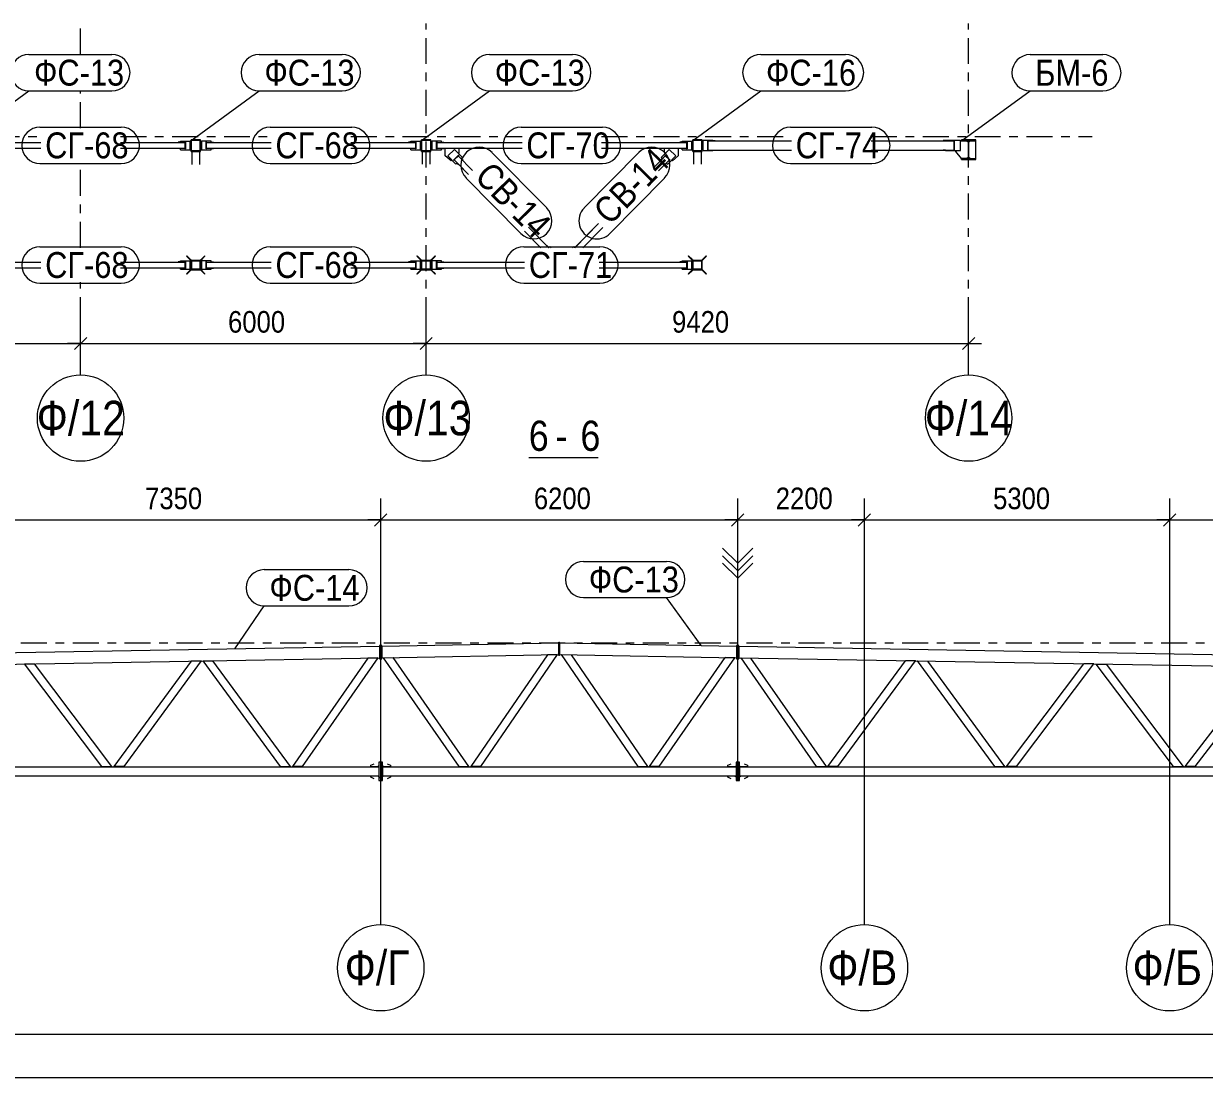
# Model space of a CAD drawing. Header units: millimetres. Extents: x -59 to 782, y -224 to 370.
# Drawn here: x 239.9 to 376.6, y -224 to -102 of the extents above; entities that cross this region are included whole.
import ezdxf

# ---------------------------------------------------------------- set-up
doc = ezdxf.new("R2010")
doc.units = ezdxf.units.MM
doc.linetypes.add('XKITLINE00', pattern=[0])
doc.linetypes.add('XKITLINE03', pattern=[6, 3, -1, 1, -1])
for name, color, linetype, lineweight in [('DrawingSheet', 5, 'Continuous', 0), ('OtherObjectType', 1, 'Continuous', 0), ('Part', 2, 'Continuous', 0), ('PartMark', 3, 'Continuous', 0), ('S-GRID', 1, 'Continuous', 0), ('Z-DIMENSIONS', 1, 'Continuous', 0)]:
    doc.layers.add(name, color=color, linetype=linetype, lineweight=lineweight)
doc.styles.add('GOST type A', font='ARIAL.TTF')

msp = doc.modelspace()

# ---------------------------------------------------------------- linework, layer by layer
at = {"layer": 'DrawingSheet', "linetype": 'XKITLINE00', "lineweight": 0}
for p, q in [((-39.2, -219), (776.8, -219)), ((-59.2, -224), (781.8, -224))]:
    msp.add_line(p, q, dxfattribs=at)
at = {"layer": 'OtherObjectType', "linetype": 'XKITLINE00', "lineweight": 0}
msp.add_line((298.39, -152.22), (306.42, -152.22), dxfattribs=at)
at = {"layer": 'Part', "linetype": 'XKITLINE00', "lineweight": 0}
for p, q in [((234.43, -115.77), (241.91, -115.77)), ((251.12, -115.77), (258.59, -115.77)), ((257.79, -115.77), (257.79, -115.74)), ((257.79, -115.77), (257.79, -115.74)), ((258.06, -115.74), (257.79, -115.74)), ((258.06, -115.74), (258.06, -115.6)), ((258.06, -115.6), (259.18, -115.6)), ((258.06, -115.77), (258.06, -115.74)), ((258.65, -115.7), (258.59, -115.7)), ((258.59, -115.7), (258.59, -116.5)), ((258.59, -115.77), (258.59, -115.7)), ((258.65, -115.7), (258.65, -116.5)), ((259.18, -116.6), (259.18, -115.6)), ((259.31, -115.6), (259.18, -115.6)), ((259.31, -115.46), (259.31, -115.44)), ((259.31, -116.79), (259.31, -115.46)), ((260.38, -115.46), (259.31, -115.46)), ((259.31, -116.6), (259.31, -115.6)), ((259.36, -116.75), (259.36, -115.51)), ((259.36, -115.51), (260.33, -115.51)), ((260.33, -115.51), (260.33, -116.75)), ((260.38, -115.82), (260.33, -115.86)), ((260.38, -115.46), (260.38, -115.44)), ((260.38, -116.79), (260.38, -115.46)), ((260.38, -115.6), (260.51, -115.6)), ((261.63, -115.6), (260.51, -115.6)), ((260.51, -115.6), (260.51, -116.6)), ((261.05, -116.5), (261.05, -115.7)), ((261.05, -115.7), (261.1, -115.7)), ((261.05, -116.5), (261.05, -115.7)), ((261.1, -116.5), (261.1, -115.7)), ((261.1, -115.77), (268.57, -115.77)), ((261.63, -115.74), (261.63, -115.6)), ((261.63, -115.74), (261.9, -115.74)), ((261.63, -115.77), (261.63, -115.74)), ((261.9, -115.74), (261.9, -115.77)), ((277.79, -115.77), (285.26, -115.77)), ((284.46, -115.77), (284.46, -115.74)), ((284.46, -115.77), (284.46, -115.74)), ((284.73, -115.74), (284.46, -115.74)), ((284.73, -115.74), (284.73, -115.6)), ((284.73, -115.6), (285.85, -115.6)), ((284.73, -115.77), (284.73, -115.74)), ((285.31, -115.7), (285.26, -115.7)), ((285.26, -115.7), (285.26, -116.5)), ((285.26, -115.77), (285.26, -115.7)), ((285.31, -115.7), (285.31, -116.5)), ((285.98, -115.6), (285.85, -115.6)), ((285.85, -116.6), (285.85, -115.6)), ((285.98, -115.46), (285.98, -115.44)), ((285.98, -116.79), (285.98, -115.46)), ((287.05, -115.46), (285.98, -115.46)), ((285.98, -116.6), (285.98, -115.6)), ((286.03, -115.82), (285.98, -115.86)), ((286.03, -116.75), (286.03, -115.51)), ((286.03, -115.51), (287, -115.51)), ((286.38, -115.46), (286.34, -115.51)), ((287, -115.51), (287, -116.75)), ((287.05, -115.46), (287.05, -115.44)), ((287.05, -116.79), (287.05, -115.46)), ((287.05, -115.6), (287.18, -115.6)), ((288.3, -115.6), (287.18, -115.6)), ((287.18, -115.6), (287.18, -116.6)), ((287.71, -116.5), (287.71, -115.7)), ((287.71, -115.7), (287.77, -115.7)), ((287.71, -116.5), (287.71, -115.7)), ((287.77, -116.5), (287.77, -115.7)), ((287.77, -115.77), (297.61, -115.77)), ((288.3, -115.74), (288.3, -115.6)), ((288.3, -115.74), (288.57, -115.74)), ((288.3, -115.77), (288.3, -115.74)), ((288.57, -115.74), (288.57, -115.77)), ((306.82, -115.77), (316.66, -115.77)), ((315.86, -115.77), (315.86, -115.74)), ((315.86, -115.77), (315.86, -115.74)), ((316.13, -115.74), (315.86, -115.74)), ((316.13, -115.74), (316.13, -115.6)), ((316.13, -115.6), (317.25, -115.6)), ((316.13, -115.77), (316.13, -115.74)), ((316.71, -115.7), (316.66, -115.7)), ((316.66, -115.7), (316.66, -116.5)), ((316.66, -115.77), (316.66, -115.7)), ((316.71, -115.7), (316.71, -116.5)), ((317.25, -115.6), (317.38, -115.6)), ((317.25, -116.6), (317.25, -115.6)), ((317.38, -115.46), (317.38, -115.44)), ((317.38, -116.79), (317.38, -115.46)), ((318.45, -115.46), (317.38, -115.46)), ((317.38, -116.6), (317.38, -115.6)), ((317.43, -116.75), (317.43, -115.51)), ((317.43, -115.51), (318.4, -115.51)), ((318.4, -115.51), (318.4, -116.75)), ((318.45, -115.46), (318.45, -115.44)), ((318.45, -116.79), (318.45, -115.46)), ((318.45, -115.6), (318.58, -115.6)), ((318.58, -115.5), (319.11, -115.5)), ((318.58, -116.7), (318.58, -115.5)), ((319.11, -116.7), (319.11, -115.5)), ((319.11, -116.7), (319.11, -115.5)), ((319.11, -115.5), (319.17, -115.5)), ((319.17, -116.7), (319.17, -115.5)), ((319.17, -115.5), (319.7, -115.5)), ((319.17, -115.57), (328.79, -115.57)), ((319.7, -115.54), (319.7, -115.5)), ((319.7, -115.57), (319.7, -115.54)), ((319.7, -115.54), (319.97, -115.54)), ((319.97, -115.57), (319.97, -115.54)), ((338.01, -115.57), (347.63, -115.57)), ((346.36, -115.57), (346.36, -115.54)), ((346.63, -115.54), (346.36, -115.54)), ((346.36, -115.54), (346.36, -115.57)), ((346.63, -115.54), (346.63, -115.5)), ((346.63, -115.5), (347.63, -115.5)), ((346.63, -115.57), (346.63, -115.54)), ((347.63, -115.57), (347.63, -115.5)), ((347.63, -116.7), (347.63, -115.5)), ((347.63, -115.5), (347.68, -115.5)), ((347.68, -116.7), (347.68, -115.5)), ((347.68, -115.5), (348.35, -115.5)), ((348.35, -116.7), (348.35, -115.5)), ((348.35, -115.56), (349.11, -115.56)), ((348.48, -115.47), (348.48, -115.45)), ((348.48, -115.47), (348.48, -115.56)), ((350.15, -115.47), (348.48, -115.47)), ((348.48, -115.56), (348.48, -115.54)), ((348.48, -115.56), (349.28, -115.56)), ((349.11, -115.56), (349.28, -115.73)), ((349.28, -115.56), (349.28, -117.64)), ((349.28, -115.73), (349.28, -117.45)), ((349.34, -115.91), (349.28, -115.97)), ((349.34, -117.64), (349.34, -115.56)), ((349.34, -115.56), (350.15, -115.56)), ((349.51, -115.56), (349.34, -115.73)), ((350.15, -115.56), (349.51, -115.56)), ((349.79, -115.47), (349.7, -115.56)), ((350.15, -115.47), (350.15, -115.45)), ((350.15, -115.56), (350.15, -115.47)), ((350.15, -117.61), (350.15, -115.56)), ((234.43, -116.44), (241.91, -116.44)), ((251.12, -116.44), (258.59, -116.44)), ((257.79, -116.46), (257.79, -116.44)), ((257.79, -116.46), (257.79, -116.44)), ((258.06, -116.46), (257.79, -116.46)), ((258.06, -116.46), (258.06, -116.44)), ((258.06, -116.6), (258.06, -116.46)), ((258.06, -116.6), (259.18, -116.6)), ((258.59, -116.5), (258.59, -116.44)), ((258.65, -116.5), (258.59, -116.5)), ((259.18, -116.6), (259.31, -116.6)), ((259.31, -116.79), (259.31, -116.77)), ((259.31, -116.79), (260.38, -116.79)), ((260.33, -116.75), (259.36, -116.75)), ((259.38, -116.79), (259.38, -116.81)), ((260.31, -116.81), (259.38, -116.81)), ((259.38, -116.81), (259.38, -118.31)), ((259.45, -116.75), (259.4, -116.79)), ((259.43, -116.79), (259.43, -116.81)), ((259.43, -116.81), (260.27, -116.81)), ((260.27, -116.81), (260.27, -116.79)), ((260.31, -116.79), (260.31, -116.81)), ((260.31, -118.31), (260.31, -116.81)), ((260.33, -116.75), (260.33, -116.73)), ((260.38, -116.6), (260.51, -116.6)), ((260.51, -116.6), (261.63, -116.6)), ((261.05, -116.5), (261.1, -116.5)), ((261.1, -116.44), (268.57, -116.44)), ((261.63, -116.44), (261.63, -116.46)), ((261.63, -116.6), (261.63, -116.46)), ((261.63, -116.46), (261.9, -116.46)), ((261.9, -116.46), (261.9, -116.44)), ((277.79, -116.44), (285.26, -116.44)), ((284.46, -116.46), (284.46, -116.44)), ((284.46, -116.46), (284.46, -116.44)), ((284.73, -116.46), (284.46, -116.46)), ((284.73, -116.46), (284.73, -116.44)), ((284.73, -116.6), (284.73, -116.46)), ((284.73, -116.6), (285.85, -116.6)), ((285.26, -116.5), (285.26, -116.44)), ((285.31, -116.5), (285.26, -116.5)), ((285.85, -116.6), (285.98, -116.6)), ((285.98, -116.79), (285.98, -116.77)), ((285.98, -116.79), (287.05, -116.79)), ((287, -116.75), (286.03, -116.75)), ((286.05, -116.79), (286.05, -116.81)), ((286.98, -116.81), (286.05, -116.81)), ((286.05, -116.81), (286.05, -118.29)), ((286.09, -116.79), (286.09, -116.81)), ((286.09, -116.81), (286.93, -116.81)), ((286.93, -116.81), (286.93, -116.79)), ((286.98, -116.79), (286.98, -116.81)), ((286.98, -118.29), (286.98, -116.81)), ((287, -116.75), (287, -116.73)), ((287.05, -116.6), (287.18, -116.6)), ((287.18, -116.6), (288.3, -116.6)), ((287.71, -116.5), (287.77, -116.5)), ((287.77, -116.44), (297.61, -116.44)), ((288.3, -116.44), (288.3, -116.46)), ((288.3, -116.6), (288.3, -116.46)), ((288.3, -116.46), (288.57, -116.46)), ((288.57, -116.46), (288.57, -116.44)), ((288.73, -117.3), (288.73, -116.44)), ((289.39, -117.89), (288.73, -117.3)), ((289.78, -116.57), (289.02, -117.32)), ((289.95, -118.27), (289.02, -117.32)), ((289.67, -117.8), (290.24, -117.23)), ((290.24, -117.23), (289.67, -117.8)), ((289.71, -117.83), (290.28, -117.27)), ((290.71, -117.52), (289.78, -116.57)), ((291.89, -119), (290.23, -117.32)), ((290.24, -117.05), (290.34, -116.95)), ((290.24, -117.23), (290.28, -117.27)), ((290.34, -116.95), (290.34, -116.44)), ((290.59, -117.64), (290.71, -117.52)), ((306.82, -116.44), (316.66, -116.44)), ((312.95, -118.59), (314.19, -117.32)), ((313.72, -117.52), (314.65, -116.57)), ((313.72, -117.52), (313.84, -117.64)), ((313.86, -117.66), (314.19, -117.32)), ((314.09, -116.95), (314.09, -116.44)), ((314.09, -116.95), (314.18, -117.05)), ((314.15, -117.27), (314.18, -117.23)), ((314.19, -117.23), (314.15, -117.27)), ((314.15, -117.27), (314.72, -117.83)), ((314.15, -117.27), (314.19, -117.32)), ((314.19, -117.23), (314.75, -117.8)), ((314.48, -118.27), (315.41, -117.32)), ((315.41, -117.32), (314.65, -116.57)), ((315.7, -117.3), (315.04, -117.89)), ((315.7, -116.44), (315.7, -117.3)), ((315.86, -116.46), (315.86, -116.44)), ((315.86, -116.46), (315.86, -116.44)), ((316.13, -116.46), (315.86, -116.46)), ((316.13, -116.46), (316.13, -116.44)), ((316.13, -116.6), (316.13, -116.46)), ((316.13, -116.6), (317.25, -116.6)), ((316.66, -116.5), (316.66, -116.44)), ((316.71, -116.5), (316.66, -116.5)), ((317.25, -116.6), (317.38, -116.6)), ((317.38, -116.79), (317.38, -116.77)), ((317.38, -116.79), (318.45, -116.79)), ((318.4, -116.75), (317.43, -116.75)), ((317.45, -116.79), (317.45, -116.81)), ((318.38, -116.81), (317.45, -116.81)), ((317.45, -116.81), (317.45, -118.26)), ((317.49, -116.79), (317.49, -116.81)), ((317.49, -116.81), (318.33, -116.81)), ((318.15, -116.79), (318.19, -116.75)), ((318.33, -116.81), (318.33, -116.79)), ((318.38, -116.79), (318.38, -116.81)), ((318.38, -118.26), (318.38, -116.81)), ((318.4, -116.54), (318.45, -116.49)), ((318.4, -116.75), (318.4, -116.73)), ((318.45, -116.6), (318.58, -116.6)), ((318.58, -116.7), (319.11, -116.7)), ((319.11, -116.47), (319.17, -116.42)), ((319.11, -116.7), (319.17, -116.7)), ((319.17, -116.64), (328.79, -116.64)), ((319.17, -116.7), (319.7, -116.7)), ((319.7, -116.66), (319.7, -116.64)), ((319.7, -116.66), (319.97, -116.66)), ((319.7, -116.7), (319.7, -116.66)), ((319.97, -116.66), (319.97, -116.64)), ((338.01, -116.64), (347.63, -116.64)), ((346.36, -116.66), (346.36, -116.64)), ((346.36, -116.66), (346.36, -116.64)), ((346.63, -116.66), (346.36, -116.66)), ((346.63, -116.64), (346.63, -116.66)), ((346.63, -116.7), (346.63, -116.66)), ((346.63, -116.7), (347.63, -116.7)), ((347.68, -116.58), (347.63, -116.63)), ((347.63, -116.7), (347.63, -116.64)), ((347.63, -116.7), (347.68, -116.7)), ((347.68, -116.7), (348.35, -116.7)), ((347.82, -116.81), (347.82, -116.7)), ((348.48, -117.61), (347.82, -116.81)), ((349.28, -117.45), (349.11, -117.61)), ((349.34, -117.45), (349.51, -117.61)), ((289.39, -117.89), (289.48, -117.79)), ((289.67, -117.8), (289.71, -117.83)), ((289.67, -117.8), (289.71, -117.83)), ((290.09, -118.13), (289.76, -117.79)), ((291.41, -119.47), (289.76, -117.79)), ((289.95, -118.27), (290.08, -118.15)), ((290.26, -118.34), (290.07, -118.15)), ((290.09, -118.13), (290.08, -118.15)), ((290.08, -118.15), (290.26, -118.34)), ((290.09, -118.13), (290.28, -118.32)), ((290.28, -118.32), (290.26, -118.34)), ((291.41, -119.47), (290.28, -118.32)), ((290.57, -117.66), (290.59, -117.64)), ((290.59, -117.64), (290.78, -117.83)), ((290.78, -117.83), (290.76, -117.85)), ((312.95, -118.59), (313.67, -117.85)), ((313.42, -119.05), (314.67, -117.79)), ((313.84, -117.64), (313.65, -117.83)), ((313.65, -117.83), (313.84, -117.64)), ((313.67, -117.85), (313.65, -117.83)), ((313.65, -117.83), (313.67, -117.85)), ((313.86, -117.66), (313.67, -117.85)), ((313.86, -117.66), (313.84, -117.64)), ((314.16, -118.34), (314.15, -118.32)), ((314.15, -118.32), (314.16, -118.34)), ((314.35, -118.15), (314.16, -118.34)), ((314.33, -118.13), (314.35, -118.15)), ((314.35, -118.15), (314.48, -118.27)), ((314.67, -117.79), (314.72, -117.83)), ((314.75, -117.8), (314.72, -117.83)), ((314.94, -117.79), (315.04, -117.89)), ((349.11, -117.61), (348.48, -117.61)), ((348.48, -117.64), (348.48, -117.62)), ((349.28, -117.64), (348.48, -117.64)), ((348.48, -117.64), (348.48, -117.73)), ((348.48, -117.73), (348.48, -117.71)), ((348.48, -117.73), (350.15, -117.73)), ((349.28, -117.64), (349.28, -117.62)), ((350.15, -117.64), (349.34, -117.64)), ((349.51, -117.61), (350.15, -117.61)), ((349.86, -117.64), (349.77, -117.73)), ((350.15, -117.64), (350.15, -117.62)), ((350.15, -117.73), (350.15, -117.64)), ((300.71, -127.95), (298.36, -125.57)), ((303.72, -127.95), (306.47, -125.15)), ((303.93, -127.74), (306.47, -125.15)), ((304.65, -127.95), (306.95, -125.62)), ((299.77, -127.95), (297.89, -126.04)), ((299.77, -127.95), (297.89, -126.04)), ((300.5, -127.74), (300.52, -127.72)), ((300.52, -127.72), (300.5, -127.74)), ((300.71, -127.91), (300.52, -127.72)), ((300.69, -127.93), (300.71, -127.91)), ((300.71, -127.91), (300.83, -127.79)), ((300.83, -127.79), (300.99, -127.95)), ((303.6, -127.79), (303.44, -127.95)), ((303.6, -127.79), (303.72, -127.91)), ((303.72, -127.91), (303.91, -127.72)), ((303.72, -127.91), (303.91, -127.72)), ((303.72, -127.91), (303.74, -127.93)), ((303.72, -127.95), (303.74, -127.93)), ((303.74, -127.93), (303.93, -127.74)), ((303.93, -127.74), (303.91, -127.72)), ((234.43, -129.62), (241.91, -129.62)), ((251.12, -129.62), (258.59, -129.62)), ((257.79, -129.62), (257.79, -129.59)), ((257.79, -129.62), (257.79, -129.59)), ((258.06, -129.59), (257.79, -129.59)), ((258.06, -129.59), (258.06, -129.45)), ((258.06, -129.45), (259.18, -129.45)), ((258.06, -129.62), (258.06, -129.59)), ((258.65, -129.55), (258.59, -129.55)), ((258.59, -129.55), (258.59, -130.35)), ((258.59, -129.62), (258.59, -129.55)), ((258.65, -129.55), (258.65, -130.35)), ((258.78, -128.92), (258.82, -128.89)), ((259.16, -129.3), (258.78, -128.92)), ((258.78, -128.92), (259.25, -129.39)), ((258.82, -128.89), (259.29, -129.35)), ((259.29, -129.44), (259.16, -129.3)), ((259.18, -130.45), (259.18, -129.45)), ((259.31, -129.45), (259.18, -129.45)), ((259.25, -129.39), (259.29, -129.35)), ((259.29, -129.44), (259.25, -129.39)), ((259.29, -129.35), (259.33, -129.4)), ((259.33, -129.4), (259.29, -129.44)), ((259.29, -129.44), (259.29, -129.44)), ((259.31, -130.49), (259.31, -129.42)), ((260.38, -129.42), (259.31, -129.42)), ((259.31, -130.45), (259.31, -129.45)), ((259.37, -130.43), (259.37, -129.47)), ((259.37, -129.47), (260.33, -129.47)), ((259.83, -129.47), (259.78, -129.42)), ((260.33, -129.47), (260.33, -130.43)), ((260.36, -129.4), (260.5, -129.26)), ((260.41, -129.35), (260.36, -129.4)), ((260.38, -129.42), (260.36, -129.4)), ((260.36, -129.4), (260.36, -129.4)), ((260.38, -129.42), (260.36, -129.4)), ((260.38, -130.49), (260.38, -129.42)), ((260.4, -129.44), (260.38, -129.42)), ((260.4, -129.44), (260.38, -129.42)), ((260.38, -129.45), (260.51, -129.45)), ((260.45, -129.39), (260.4, -129.44)), ((260.4, -129.44), (260.4, -129.44)), ((260.88, -128.89), (260.41, -129.35)), ((260.41, -129.35), (260.45, -129.39)), ((260.45, -129.39), (260.91, -128.92)), ((260.5, -129.26), (260.88, -128.89)), ((261.63, -129.45), (260.51, -129.45)), ((260.51, -129.45), (260.51, -130.45)), ((260.91, -128.92), (260.88, -128.89)), ((261.05, -130.35), (261.05, -129.55)), ((261.05, -129.55), (261.1, -129.55)), ((261.05, -130.35), (261.05, -129.55)), ((261.1, -130.35), (261.1, -129.55)), ((261.1, -129.62), (268.57, -129.62)), ((261.63, -129.59), (261.63, -129.45)), ((261.63, -129.59), (261.9, -129.59)), ((261.63, -129.62), (261.63, -129.59)), ((261.9, -129.59), (261.9, -129.62)), ((277.79, -129.62), (285.26, -129.62)), ((284.46, -129.62), (284.46, -129.59)), ((284.46, -129.62), (284.46, -129.59)), ((284.73, -129.59), (284.46, -129.59)), ((284.73, -129.59), (284.73, -129.45)), ((284.73, -129.45), (285.85, -129.45)), ((284.73, -129.62), (284.73, -129.59)), ((285.31, -129.55), (285.26, -129.55)), ((285.26, -129.55), (285.26, -130.35)), ((285.26, -129.62), (285.26, -129.55)), ((285.31, -129.55), (285.31, -130.35)), ((285.45, -128.92), (285.48, -128.89)), ((285.82, -129.3), (285.45, -128.92)), ((285.45, -128.92), (285.9, -129.38)), ((285.48, -128.89), (285.94, -129.34)), ((285.66, -129.14), (285.66, -129.07)), ((285.96, -129.44), (285.82, -129.3)), ((285.85, -130.45), (285.85, -129.45)), ((285.98, -129.45), (285.85, -129.45)), ((285.9, -129.38), (285.94, -129.34)), ((285.96, -129.44), (285.9, -129.38)), ((285.94, -129.34), (286, -129.4)), ((286, -129.4), (285.96, -129.44)), ((285.96, -129.44), (285.96, -129.44)), ((285.98, -130.49), (285.98, -129.42)), ((287.05, -129.42), (285.98, -129.42)), ((285.98, -130.45), (285.98, -129.45)), ((286.03, -130.43), (286.03, -129.47)), ((286.03, -129.47), (286.99, -129.47)), ((286.99, -129.47), (286.99, -130.43)), ((287.03, -129.4), (287.17, -129.26)), ((287.09, -129.34), (287.03, -129.4)), ((287.05, -129.42), (287.03, -129.4)), ((287.03, -129.4), (287.03, -129.4)), ((287.05, -129.42), (287.03, -129.4)), ((287.05, -130.49), (287.05, -129.42)), ((287.07, -129.44), (287.05, -129.42)), ((287.07, -129.44), (287.05, -129.42)), ((287.05, -129.45), (287.18, -129.45)), ((287.12, -129.38), (287.07, -129.44)), ((287.07, -129.44), (287.07, -129.44)), ((287.54, -128.89), (287.09, -129.34)), ((287.09, -129.34), (287.12, -129.38)), ((287.12, -129.38), (287.58, -128.92)), ((287.17, -129.26), (287.54, -128.89)), ((288.3, -129.45), (287.18, -129.45)), ((287.18, -129.45), (287.18, -130.45)), ((287.58, -128.92), (287.54, -128.89)), ((287.71, -130.35), (287.71, -129.55)), ((287.71, -129.55), (287.77, -129.55)), ((287.71, -130.35), (287.71, -129.55)), ((287.77, -130.35), (287.77, -129.55)), ((287.77, -129.62), (297.9, -129.62)), ((288.3, -129.59), (288.3, -129.45)), ((288.3, -129.59), (288.57, -129.59)), ((288.3, -129.62), (288.3, -129.59)), ((288.57, -129.59), (288.57, -129.62)), ((306.53, -129.62), (316.66, -129.62)), ((315.86, -129.62), (315.86, -129.59)), ((315.86, -129.62), (315.86, -129.59)), ((316.13, -129.59), (315.86, -129.59)), ((316.13, -129.59), (316.13, -129.45)), ((316.13, -129.45), (317.25, -129.45)), ((316.13, -129.62), (316.13, -129.59)), ((316.71, -129.55), (316.66, -129.55)), ((316.66, -129.55), (316.66, -130.35)), ((316.66, -129.62), (316.66, -129.55)), ((316.71, -129.55), (316.71, -130.35)), ((316.85, -128.92), (316.88, -128.89)), ((317.22, -129.3), (316.85, -128.92)), ((316.85, -128.92), (317.29, -129.37)), ((316.88, -128.89), (317.33, -129.33)), ((317.36, -129.44), (317.22, -129.3)), ((317.25, -130.45), (317.25, -129.45)), ((317.25, -129.45), (317.38, -129.45)), ((317.29, -129.37), (317.33, -129.33)), ((317.36, -129.44), (317.29, -129.37)), ((317.33, -129.33), (317.4, -129.4)), ((317.4, -129.4), (317.36, -129.44)), ((317.36, -129.44), (317.36, -129.44)), ((317.38, -130.49), (317.38, -129.42)), ((318.45, -129.42), (317.38, -129.42)), ((317.38, -130.45), (317.38, -129.45)), ((317.43, -130.43), (317.43, -129.47)), ((317.43, -129.47), (318.39, -129.47)), ((318.39, -129.47), (318.39, -130.43)), ((318.43, -129.4), (318.57, -129.26)), ((318.5, -129.33), (318.43, -129.4)), ((318.45, -129.42), (318.43, -129.4)), ((318.43, -129.4), (318.43, -129.4)), ((318.45, -129.42), (318.43, -129.4)), ((318.45, -130.49), (318.45, -129.42)), ((318.47, -129.44), (318.45, -129.42)), ((318.47, -129.44), (318.45, -129.42)), ((318.54, -129.37), (318.47, -129.44)), ((318.47, -129.44), (318.47, -129.44)), ((318.94, -128.89), (318.5, -129.33)), ((318.5, -129.33), (318.54, -129.37)), ((318.54, -129.37), (318.98, -128.92)), ((318.57, -129.26), (318.94, -128.89)), ((318.98, -128.92), (318.94, -128.89)), ((234.43, -130.29), (241.91, -130.29)), ((251.12, -130.29), (258.59, -130.29)), ((257.79, -130.31), (257.79, -130.29)), ((257.79, -130.31), (257.79, -130.29)), ((258.06, -130.31), (257.79, -130.31)), ((258.06, -130.31), (258.06, -130.29)), ((258.06, -130.45), (258.06, -130.31)), ((258.06, -130.45), (259.18, -130.45)), ((258.59, -130.35), (258.59, -130.29)), ((258.65, -130.35), (258.59, -130.35)), ((258.78, -130.98), (259.25, -130.51)), ((258.78, -130.98), (259.16, -130.6)), ((258.82, -131.02), (258.78, -130.98)), ((259.29, -130.55), (258.82, -131.02)), ((259.16, -130.6), (259.29, -130.47)), ((259.18, -130.45), (259.31, -130.45)), ((259.29, -130.47), (259.25, -130.51)), ((259.25, -130.51), (259.29, -130.55)), ((259.33, -130.5), (259.29, -130.47)), ((259.29, -130.47), (259.29, -130.47)), ((259.29, -130.55), (259.33, -130.5)), ((259.31, -130.49), (260.38, -130.49)), ((260.33, -130.43), (259.37, -130.43)), ((260.38, -130.02), (260.33, -129.97)), ((260.36, -130.5), (260.38, -130.49)), ((260.36, -130.5), (260.38, -130.49)), ((260.41, -130.55), (260.36, -130.5)), ((260.5, -130.64), (260.36, -130.5)), ((260.36, -130.5), (260.36, -130.5)), ((260.38, -130.45), (260.51, -130.45)), ((260.38, -130.49), (260.4, -130.47)), ((260.38, -130.49), (260.4, -130.47)), ((260.45, -130.51), (260.4, -130.47)), ((260.4, -130.47), (260.4, -130.47)), ((260.45, -130.51), (260.41, -130.55)), ((260.41, -130.55), (260.88, -131.02)), ((260.91, -130.98), (260.45, -130.51)), ((260.88, -131.02), (260.5, -130.64)), ((260.51, -130.45), (261.63, -130.45)), ((260.88, -131.02), (260.91, -130.98)), ((261.05, -130.35), (261.1, -130.35)), ((261.1, -130.29), (268.57, -130.29)), ((261.63, -130.29), (261.63, -130.31)), ((261.63, -130.45), (261.63, -130.31)), ((261.63, -130.31), (261.9, -130.31)), ((261.9, -130.31), (261.9, -130.29)), ((277.79, -130.29), (285.26, -130.29)), ((284.46, -130.31), (284.46, -130.29)), ((284.46, -130.31), (284.46, -130.29)), ((284.73, -130.31), (284.46, -130.31)), ((284.73, -130.31), (284.73, -130.29)), ((284.73, -130.45), (284.73, -130.31)), ((284.73, -130.45), (285.85, -130.45)), ((285.26, -130.35), (285.26, -130.29)), ((285.31, -130.35), (285.26, -130.35)), ((285.45, -130.98), (285.9, -130.52)), ((285.45, -130.98), (285.82, -130.6)), ((285.48, -131.02), (285.45, -130.98)), ((285.94, -130.56), (285.48, -131.02)), ((285.82, -130.6), (285.96, -130.47)), ((285.85, -130.45), (285.98, -130.45)), ((285.96, -130.47), (285.9, -130.52)), ((285.9, -130.52), (285.94, -130.56)), ((285.94, -130.56), (286, -130.5)), ((286, -130.5), (285.96, -130.47)), ((285.96, -130.47), (285.96, -130.47)), ((286.03, -130.03), (285.98, -129.98)), ((285.98, -130.49), (287.05, -130.49)), ((286.99, -130.43), (286.03, -130.43)), ((286.49, -130.49), (286.44, -130.43)), ((287.03, -130.5), (287.05, -130.49)), ((287.03, -130.5), (287.05, -130.49)), ((287.09, -130.56), (287.03, -130.5)), ((287.17, -130.64), (287.03, -130.5)), ((287.03, -130.5), (287.03, -130.5)), ((287.05, -130.45), (287.18, -130.45)), ((287.05, -130.49), (287.07, -130.47)), ((287.05, -130.49), (287.07, -130.47)), ((287.12, -130.53), (287.07, -130.47)), ((287.07, -130.47), (287.07, -130.47)), ((287.12, -130.53), (287.09, -130.56)), ((287.09, -130.56), (287.54, -131.02)), ((287.1, -130.58), (287.1, -130.55)), ((287.58, -130.98), (287.12, -130.53)), ((287.54, -131.02), (287.17, -130.64)), ((287.18, -130.45), (288.3, -130.45)), ((287.54, -131.02), (287.58, -130.98)), ((287.71, -130.35), (287.77, -130.35)), ((287.77, -130.29), (297.9, -130.29)), ((288.3, -130.29), (288.3, -130.31)), ((288.3, -130.45), (288.3, -130.31)), ((288.3, -130.31), (288.57, -130.31)), ((288.57, -130.31), (288.57, -130.29)), ((306.53, -130.29), (316.66, -130.29)), ((315.86, -130.31), (315.86, -130.29)), ((315.86, -130.31), (315.86, -130.29)), ((316.13, -130.31), (315.86, -130.31)), ((316.13, -130.31), (316.13, -130.29)), ((316.13, -130.45), (316.13, -130.31)), ((316.13, -130.45), (317.25, -130.45)), ((316.66, -130.35), (316.66, -130.29)), ((316.71, -130.35), (316.66, -130.35)), ((316.85, -130.98), (317.29, -130.54)), ((316.85, -130.98), (317.22, -130.6)), ((316.88, -131.02), (316.85, -130.98)), ((317.33, -130.57), (316.88, -131.02)), ((317.22, -130.6), (317.36, -130.47)), ((317.25, -130.45), (317.38, -130.45)), ((317.36, -130.47), (317.29, -130.54)), ((317.29, -130.54), (317.33, -130.57)), ((317.33, -130.57), (317.4, -130.5)), ((317.4, -130.5), (317.36, -130.47)), ((317.36, -130.47), (317.36, -130.47)), ((317.38, -130.49), (318.45, -130.49)), ((318.39, -130.43), (317.43, -130.43)), ((318.43, -130.5), (318.45, -130.49)), ((318.43, -130.5), (318.45, -130.49)), ((318.5, -130.58), (318.43, -130.5)), ((318.57, -130.64), (318.43, -130.5)), ((318.43, -130.5), (318.43, -130.5)), ((318.45, -130.49), (318.47, -130.47)), ((318.45, -130.49), (318.47, -130.47)), ((318.54, -130.54), (318.47, -130.47)), ((318.47, -130.47), (318.47, -130.47)), ((318.54, -130.54), (318.5, -130.58)), ((318.5, -130.58), (318.94, -131.02)), ((318.98, -130.98), (318.54, -130.54)), ((318.94, -131.02), (318.57, -130.64)), ((318.94, -131.02), (318.98, -130.98)), ((197.42, -175.54), (281.11, -174.08)), ((281.25, -174.01), (281.11, -174.01)), ((281.11, -174.01), (281.11, -175.54)), ((281.11, -174.08), (281.11, -175.41)), ((281.25, -175.54), (281.25, -174.01)), ((281.38, -174.01), (281.25, -174.01)), ((281.25, -174.01), (281.25, -175.54)), ((281.38, -174.07), (301.88, -173.7)), ((281.38, -175.54), (281.38, -174.01)), ((281.38, -174.07), (281.38, -175.41)), ((301.88, -173.63), (301.95, -173.63)), ((301.88, -175.16), (301.88, -173.63)), ((301.88, -173.7), (301.88, -175.03)), ((301.95, -175.16), (301.95, -173.63)), ((301.95, -173.7), (322.45, -174.07)), ((301.95, -173.7), (301.95, -175.03)), ((322.58, -174), (322.45, -174)), ((322.45, -174), (322.45, -175.53)), ((322.45, -174.07), (322.45, -175.41)), ((322.58, -175.53), (322.58, -174)), ((322.71, -174), (322.58, -174)), ((322.58, -174), (322.58, -175.53)), ((322.71, -174.2), (322.58, -174.33)), ((322.71, -175.53), (322.71, -174)), ((322.71, -174.08), (406.41, -175.54)), ((322.71, -174.08), (322.71, -175.41)), ((197.42, -176.88), (281.11, -175.41)), ((240.02, -176.14), (241.18, -176.12)), ((248.97, -188.01), (240.02, -176.14)), ((250.14, -188.01), (241.18, -176.12)), ((259.3, -175.81), (250.36, -188.01)), ((260.47, -175.79), (251.51, -188.01)), ((260.47, -175.79), (259.3, -175.81)), ((260.69, -175.78), (261.83, -175.76)), ((269.65, -188.01), (260.69, -175.78)), ((270.81, -188.01), (261.83, -175.76)), ((279.75, -175.45), (271.03, -188.01)), ((280.9, -175.43), (272.16, -188.01)), ((280.9, -175.43), (279.75, -175.45)), ((281.11, -175.19), (281.25, -175.06)), ((281.11, -175.54), (281.25, -175.54)), ((281.25, -175.54), (281.38, -175.54)), ((281.38, -175.41), (301.88, -175.03)), ((281.59, -175.42), (282.71, -175.4)), ((290.34, -188.01), (281.59, -175.42)), ((291.47, -188.01), (282.71, -175.4)), ((300.54, -175.07), (291.69, -188.01)), ((301.68, -175.05), (292.82, -188.01)), ((301.68, -175.05), (300.54, -175.07)), ((301.95, -175.16), (301.88, -175.16)), ((301.95, -175.03), (322.45, -175.41)), ((302.14, -175.05), (303.29, -175.07)), ((302.14, -175.05), (311.01, -188.01)), ((303.29, -175.07), (312.14, -188.01)), ((312.36, -188.01), (321.12, -175.4)), ((313.49, -188.01), (322.24, -175.42)), ((322.24, -175.42), (321.12, -175.4)), ((322.45, -175.53), (322.58, -175.53)), ((322.58, -175.53), (322.71, -175.53)), ((322.71, -175.41), (406.41, -176.88)), ((322.92, -175.43), (324.07, -175.45)), ((322.92, -175.43), (331.67, -188.01)), ((324.07, -175.45), (332.8, -188.01)), ((333.02, -188.01), (342, -175.76)), ((334.18, -188.01), (343.14, -175.78)), ((343.14, -175.78), (342, -175.76)), ((343.36, -175.79), (344.53, -175.81)), ((343.36, -175.79), (352.32, -188.01)), ((344.53, -175.81), (353.47, -188.01)), ((353.69, -188.01), (362.65, -176.12)), ((354.86, -188.01), (363.8, -176.14)), ((363.8, -176.14), (362.65, -176.12)), ((364.02, -176.15), (365.21, -176.17)), ((364.02, -176.15), (372.97, -188.01)), ((365.21, -176.17), (374.14, -188.01)), ((374.36, -188.01), (383.22, -176.48)), ((375.53, -188.01), (384.38, -176.5)), ((207.04, -188.03), (281.05, -188.03)), ((248.97, -188.01), (250.14, -188.01)), ((251.51, -188.01), (250.36, -188.01)), ((269.65, -188.01), (270.81, -188.01)), ((272.16, -188.01), (271.03, -188.01)), ((280.11, -187.87), (280.49, -187.7)), ((280.11, -187.99), (280.11, -187.87)), ((280.11, -188.03), (280.11, -187.99)), ((280.11, -187.99), (280.94, -187.99)), ((280.91, -188.03), (280.11, -188.03)), ((280.94, -187.99), (280.91, -188.03)), ((280.94, -187.99), (281.05, -187.92)), ((280.94, -188.03), (281.05, -187.95)), ((281.25, -187.5), (281.05, -187.5)), ((281.05, -187.5), (281.05, -189.63)), ((281.05, -188.03), (281.05, -189.1)), ((281.37, -187.5), (281.25, -187.62)), ((281.45, -187.5), (281.25, -187.5)), ((281.25, -187.5), (281.25, -189.63)), ((281.25, -189.63), (281.25, -187.5)), ((281.45, -189.63), (281.45, -187.5)), ((281.45, -187.92), (281.55, -187.99)), ((281.45, -187.95), (281.55, -188.03)), ((281.45, -188.03), (322.38, -188.03)), ((281.45, -188.03), (281.45, -189.1)), ((281.58, -188.03), (281.55, -187.99)), ((281.55, -187.99), (282.38, -187.99)), ((282.38, -188.03), (281.58, -188.03)), ((282.01, -187.7), (282.38, -187.87)), ((282.38, -187.87), (282.38, -187.99)), ((282.38, -187.99), (282.38, -188.03)), ((290.34, -188.01), (291.47, -188.01)), ((292.82, -188.01), (291.69, -188.01)), ((311.01, -188.01), (312.14, -188.01)), ((313.49, -188.01), (312.36, -188.01)), ((321.45, -187.87), (321.82, -187.7)), ((321.45, -187.99), (321.45, -187.87)), ((321.49, -188.03), (321.45, -187.99)), ((321.45, -188.03), (321.45, -187.99)), ((321.45, -187.99), (322.27, -187.99)), ((321.45, -188.03), (321.45, -188.03)), ((322.25, -188.03), (321.45, -188.03)), ((322.27, -187.99), (322.25, -188.03)), ((322.27, -187.99), (322.38, -187.92)), ((322.27, -188.03), (322.38, -187.95)), ((322.58, -187.5), (322.38, -187.5)), ((322.38, -187.5), (322.38, -189.63)), ((322.38, -188.03), (322.38, -189.1)), ((322.61, -187.5), (322.58, -187.53)), ((322.78, -187.5), (322.58, -187.5)), ((322.58, -187.5), (322.58, -189.63)), ((322.58, -189.63), (322.58, -187.5)), ((322.78, -189.63), (322.78, -187.5)), ((322.78, -187.92), (322.89, -187.99)), ((322.78, -187.95), (322.89, -188.03)), ((322.78, -188.03), (396.79, -188.03)), ((322.78, -188.03), (322.78, -189.1)), ((322.91, -188.03), (322.89, -187.99)), ((322.89, -187.99), (323.71, -187.99)), ((323.71, -188.03), (322.91, -188.03)), ((323.34, -187.7), (323.71, -187.87)), ((323.71, -187.87), (323.71, -187.99)), ((323.71, -187.99), (323.71, -188.03)), ((331.67, -188.01), (332.8, -188.01)), ((334.18, -188.01), (333.02, -188.01)), ((352.32, -188.01), (353.47, -188.01)), ((354.86, -188.01), (353.69, -188.01)), ((372.97, -188.01), (374.14, -188.01)), ((375.53, -188.01), (374.36, -188.01)), ((207.04, -189.1), (281.05, -189.1)), ((280.11, -189.13), (280.11, -189.1)), ((280.11, -189.1), (280.91, -189.1)), ((280.11, -189.25), (280.11, -189.13)), ((280.94, -189.13), (280.11, -189.13)), ((280.49, -189.43), (280.11, -189.25)), ((280.91, -189.1), (280.94, -189.13)), ((280.94, -189.1), (281.05, -189.17)), ((280.94, -189.13), (281.05, -189.21)), ((281.25, -189.2), (281.05, -189.4)), ((281.05, -189.63), (281.25, -189.63)), ((281.25, -189.63), (281.45, -189.63)), ((281.45, -189.1), (322.38, -189.1)), ((281.45, -189.17), (281.55, -189.1)), ((281.45, -189.21), (281.55, -189.13)), ((281.55, -189.13), (281.58, -189.1)), ((282.38, -189.13), (281.55, -189.13)), ((281.58, -189.1), (282.38, -189.1)), ((282.38, -189.25), (282.01, -189.43)), ((282.38, -189.1), (282.38, -189.13)), ((282.38, -189.13), (282.38, -189.25)), ((321.45, -189.1), (321.45, -189.1)), ((321.45, -189.13), (321.45, -189.1)), ((321.45, -189.1), (322.25, -189.1)), ((321.45, -189.25), (321.45, -189.13)), ((322.27, -189.13), (321.45, -189.13)), ((321.82, -189.43), (321.45, -189.25)), ((322.25, -189.1), (322.25, -189.1)), ((322.25, -189.1), (322.27, -189.13)), ((322.27, -189.1), (322.38, -189.17)), ((322.27, -189.13), (322.38, -189.21)), ((322.58, -189.1), (322.38, -189.3)), ((322.38, -189.63), (322.58, -189.63)), ((322.58, -189.63), (322.78, -189.63)), ((322.78, -189.57), (322.72, -189.63)), ((322.78, -189.1), (396.79, -189.1)), ((322.78, -189.17), (322.89, -189.1)), ((322.78, -189.21), (322.89, -189.13)), ((322.89, -189.13), (322.91, -189.1)), ((323.71, -189.13), (322.89, -189.13)), ((322.91, -189.1), (322.91, -189.1)), ((322.91, -189.1), (323.71, -189.1)), ((323.71, -189.25), (323.34, -189.43)), ((323.71, -189.1), (323.71, -189.13)), ((323.71, -189.13), (323.71, -189.25))]:
    msp.add_line(p, q, dxfattribs=at)
at = {"layer": 'PartMark', "linetype": 'XKITLINE00', "lineweight": 0}
for p, q in [((240.52, -105.58), (250.13, -105.58)), ((267.19, -105.58), (276.8, -105.58)), ((293.85, -105.58), (303.47, -105.58)), ((325.25, -105.58), (335.06, -105.58)), ((356.42, -105.59), (364.85, -105.59)), ((232.74, -115.46), (240.52, -109.78)), ((240.52, -109.78), (250.13, -109.78)), ((259.41, -115.46), (267.19, -109.78)), ((267.19, -109.78), (276.8, -109.78)), ((286.08, -115.46), (293.85, -109.78)), ((293.85, -109.78), (303.47, -109.78)), ((317.48, -115.46), (325.25, -109.78)), ((325.25, -109.78), (335.06, -109.78)), ((348.64, -115.47), (356.42, -109.79)), ((356.42, -109.79), (364.85, -109.79)), ((241.81, -114), (251.22, -114)), ((268.47, -114), (277.89, -114)), ((297.51, -114), (306.92, -114)), ((328.69, -114), (338.11, -114)), ((294.13, -116.93), (300.47, -123.35)), ((304.79, -123.35), (311.12, -116.93)), ((241.81, -118.2), (251.22, -118.2)), ((268.47, -118.2), (277.89, -118.2)), ((297.51, -118.2), (306.92, -118.2)), ((328.69, -118.2), (338.11, -118.2)), ((291.14, -119.88), (297.47, -126.3)), ((307.78, -126.3), (314.11, -119.88)), ((241.81, -127.85), (251.22, -127.85)), ((268.47, -127.85), (277.89, -127.85)), ((297.8, -127.85), (306.63, -127.85)), ((241.81, -132.05), (251.22, -132.05)), ((268.47, -132.05), (277.89, -132.05)), ((297.8, -132.05), (306.63, -132.05)), ((267.77, -165.22), (277.58, -165.22)), ((304.74, -164.26), (314.35, -164.26)), ((264.37, -174.37), (267.77, -169.42)), ((267.77, -169.42), (277.58, -169.42)), ((304.74, -168.46), (314.35, -168.46)), ((318.35, -174), (314.35, -168.46))]:
    msp.add_line(p, q, dxfattribs=at)
for centre, start, end in [((240.52, -107.68), 90, 270), ((250.13, -107.68), 270, 90), ((267.19, -107.68), 90, 270), ((276.8, -107.68), 270, 90), ((293.85, -107.68), 90, 270), ((303.47, -107.68), 270, 90), ((325.25, -107.68), 90, 270), ((335.06, -107.68), 270, 90), ((356.42, -107.69), 90, 270), ((364.85, -107.69), 270, 90), ((241.81, -116.1), 90, 270), ((251.22, -116.1), 270, 90), ((268.47, -116.1), 90, 270), ((277.89, -116.1), 270, 90), ((297.51, -116.1), 90, 270), ((306.92, -116.1), 270, 90), ((328.69, -116.1), 90, 270), ((338.11, -116.1), 270, 90), ((292.64, -118.4), 44.5804, 224.5804), ((312.62, -118.4), 315.4196, 135.4196), ((298.97, -124.83), 224.5804, 44.5804), ((306.29, -124.83), 135.4196, 315.4196), ((241.81, -129.95), 90, 270), ((251.22, -129.95), 270, 90), ((268.47, -129.95), 90, 270), ((277.89, -129.95), 270, 90), ((297.8, -129.95), 90, 270), ((306.63, -129.95), 270, 90), ((267.77, -167.32), 90, 270), ((277.58, -167.32), 270, 90), ((304.74, -166.36), 90, 270), ((314.35, -166.36), 270, 90)]:
    msp.add_arc(centre, 2.1, start, end, dxfattribs=at)
at = {"layer": 'S-GRID', "linetype": 'XKITLINE03', "lineweight": 0}
for p, q in [((246.51, -105.58), (246.51, -102)), ((286.51, -142.67), (286.51, -102)), ((349.31, -142.67), (349.31, -102)), ((246.51, -114.1), (246.51, -109.78)), ((224.45, -115.09), (241.91, -115.09)), ((251.12, -115.09), (268.57, -115.09)), ((277.79, -115.09), (297.61, -115.09)), ((306.82, -115.09), (328.79, -115.09)), ((338.01, -115.09), (363.61, -115.09)), ((246.51, -127.95), (246.51, -118.1)), ((246.51, -142.67), (246.51, -131.95)), ((281.25, -206.31), (281.25, -159.44)), ((337.25, -206.31), (337.25, -159.44)), ((372.58, -206.31), (372.58, -159.44)), ((185.61, -173.7), (419.2, -173.7))]:
    msp.add_line(p, q, dxfattribs=at)
at = {"layer": 'S-GRID', "linetype": 'XKITLINE00', "lineweight": 0}
for centre in [(246.51, -147.67), (286.51, -147.67), (349.31, -147.67), (281.25, -211.31), (337.25, -211.31), (372.58, -211.31)]:
    msp.add_circle(centre, 5, dxfattribs=at)
at = {"layer": 'Z-DIMENSIONS', "linetype": 'XKITLINE00', "lineweight": 0}
for p, q in [((246.51, -141.67), (246.51, -136.53)), ((246.51, -141.67), (246.51, -136.53)), ((286.51, -141.67), (286.51, -136.53)), ((286.51, -141.67), (286.51, -136.53)), ((349.31, -141.67), (349.31, -136.53)), ((206.51, -139.03), (246.51, -139.03)), ((246.51, -139.03), (245.01, -139.03)), ((247.22, -138.33), (245.81, -139.74)), ((247.22, -138.33), (245.81, -139.74)), ((246.51, -139.03), (248.01, -139.03)), ((246.51, -139.03), (286.51, -139.03)), ((286.51, -139.03), (285.01, -139.03)), ((287.22, -138.33), (285.81, -139.74)), ((287.22, -138.33), (285.81, -139.74)), ((286.51, -139.03), (288.01, -139.03)), ((286.51, -139.03), (349.31, -139.03)), ((350.02, -138.33), (348.61, -139.74)), ((349.31, -139.03), (350.81, -139.03)), ((281.25, -205.31), (281.25, -156.97)), ((281.25, -205.31), (281.25, -156.97)), ((322.58, -188.63), (322.58, -156.97)), ((322.58, -188.63), (322.58, -156.97)), ((337.25, -205.31), (337.25, -156.97)), ((337.25, -205.31), (337.25, -156.97)), ((372.58, -205.31), (372.58, -156.97)), ((372.58, -205.31), (372.58, -156.97)), ((232.25, -159.47), (281.25, -159.47)), ((281.25, -159.47), (279.75, -159.47)), ((281.95, -158.76), (280.54, -160.18)), ((281.95, -158.76), (280.54, -160.18)), ((281.25, -159.47), (282.75, -159.47)), ((281.25, -159.47), (322.58, -159.47)), ((322.58, -159.47), (321.08, -159.47)), ((323.29, -158.76), (321.87, -160.18)), ((323.29, -158.76), (321.87, -160.18)), ((322.58, -159.47), (324.08, -159.47)), ((322.58, -159.47), (337.25, -159.47)), ((337.25, -159.47), (335.75, -159.47)), ((337.95, -158.76), (336.54, -160.18)), ((337.95, -158.76), (336.54, -160.18)), ((337.25, -159.47), (338.75, -159.47)), ((337.25, -159.47), (372.58, -159.47)), ((372.58, -159.47), (371.08, -159.47)), ((373.29, -158.76), (371.87, -160.18)), ((373.29, -158.76), (371.87, -160.18)), ((372.58, -159.47), (374.08, -159.47)), ((372.58, -159.47), (405.91, -159.47)), ((322.58, -164.47), (320.83, -162.72)), ((322.58, -164.47), (320.83, -162.72)), ((322.58, -165.35), (320.83, -163.6)), ((322.58, -165.35), (320.83, -163.6)), ((322.58, -164.47), (324.33, -162.72)), ((322.58, -166.22), (322.58, -162.72)), ((322.58, -164.47), (324.33, -162.72)), ((322.58, -166.22), (322.58, -162.72)), ((322.58, -165.35), (324.33, -163.6)), ((322.58, -165.35), (324.33, -163.6)), ((322.58, -166.22), (320.83, -164.47)), ((322.58, -166.22), (320.83, -164.47)), ((322.58, -166.22), (324.33, -164.47)), ((322.58, -166.22), (324.33, -164.47))]:
    msp.add_line(p, q, dxfattribs=at)
at = {"layer": 'Z-DIMENSIONS'}
for p in [(246.51, -139.03), (246.51, -139.03), (286.51, -139.03), (286.51, -139.03), (349.31, -139.03), (281.25, -159.47), (281.25, -159.47), (322.58, -159.47), (322.58, -159.47), (337.25, -159.47), (337.25, -159.47), (372.58, -159.47), (372.58, -159.47)]:
    msp.add_point(p, dxfattribs=at)

# ---------------------------------------------------------------- texts
at = {"layer": 'OtherObjectType', "style": 'GOST type A', "width": 0.85}
for s, p in [('6', (298.39, -151.47)), ('6', (304.37, -151.47)), ('-', (301.49, -151.47))]:
    msp.add_text(s, height=3.5, dxfattribs=at).set_placement(p)
at = {"layer": 'PartMark', "style": 'GOST type A', "width": 0.85}
for s, p in [('ФС-13', (241.12, -109.18)), ('ФС-13', (267.79, -109.18)), ('ФС-13', (294.45, -109.18)), ('ФС-16', (325.85, -109.18)), ('БМ-6', (357.02, -109.19)), ('СГ-68', (242.41, -117.6)), ('СГ-68', (269.07, -117.6)), ('СГ-70', (298.11, -117.6)), ('СГ-74', (329.29, -117.6)), ('СГ-68', (242.41, -131.45)), ('СГ-68', (269.07, -131.45)), ('СГ-71', (298.4, -131.45)), ('ФС-13', (305.34, -167.86)), ('ФС-14', (268.37, -168.82))]:
    msp.add_text(s, height=3, dxfattribs=at).set_placement(p)
for rotation, p in [(45.4184, (307.77, -125.45)), (-45.4184, (291.99, -119.88))]:
    msp.add_text('СВ-14', height=3, rotation=rotation, dxfattribs=at).set_placement(p)
at = {"layer": 'S-GRID', "style": 'GOST type A', "width": 0.85}
for s, p in [('Ф/12', (241.43, -149.67)), ('Ф/13', (281.56, -149.67)), ('Ф/14', (344.23, -149.67)), ('Ф/Г', (277.08, -213.31)), ('Ф/В', (332.95, -213.31)), ('Ф/Б', (368.28, -213.31))]:
    msp.add_text(s, height=4, dxfattribs=at).set_placement(p)
at = {"layer": 'Z-DIMENSIONS', "style": 'GOST type A', "width": 0.85}
for s, p in [('6000', (263.58, -137.78)), ('9420', (314.98, -137.78)), ('7350', (253.98, -158.22)), ('6200', (298.98, -158.22)), ('2200', (326.98, -158.22)), ('5300', (352.14, -158.22))]:
    msp.add_text(s, height=2.5, dxfattribs=at).set_placement(p)

doc.saveas('drawing.dxf')
